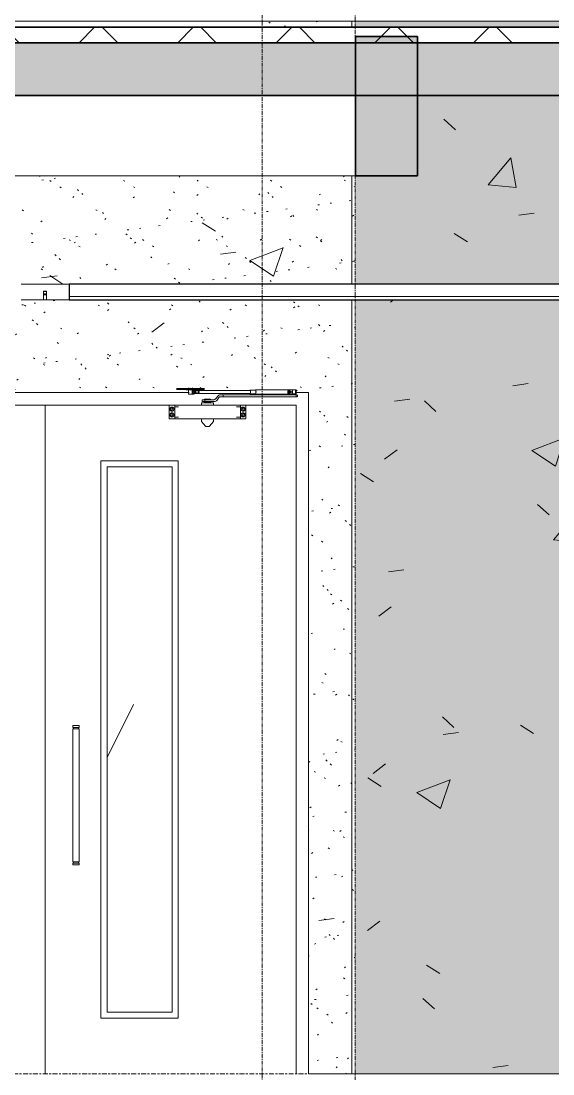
# Model space of a CAD drawing. Header units: millimetres. Extents: x 1240 to 198004, y -7796 to 35300.
# Drawn here: x 161686 to 163403, y 19200 to 22600 of the extents above; entities that cross this region are included whole.
import ezdxf

# ---------------------------------------------------------------- set-up
doc = ezdxf.new("R2010")
doc.units = ezdxf.units.MM
doc.linetypes.add('Centre', pattern=[31.75, 6.35, -4.7625, 15.875, -4.7625])
doc.linetypes.add('Grid Line', pattern=[22.225, 12.7, -3.175, 3.175, -3.175])
for name, color, linetype, lineweight in [('0-2', 50, 'Continuous', 5), ('A-CLNG', 13, 'Continuous', 9), ('A-CLNG-1', 13, 'Continuous', 25), ('A-CLNG-PATT-1', 13, 'Continuous', 9), ('A-DOOR', 31, 'Continuous', 9), ('A-DOOR-FRAM', 31, 'Continuous', 9), ('A-FLOR-1', 10, 'Continuous', 35), ('A-FLOR-3', 192, 'Continuous', 35), ('A-FLOR-LEVL-2', 51, 'Centre', 9), ('A-FLOR-PATT-1', 7, 'Continuous', 9), ('A-FLOR-PATT-3', 8, 'Continuous', 9), ('A-WALL-PATT-4', 111, 'Continuous', 9), ('E-LITE-EQPM', 33, 'Continuous', 9), ('I-WALL', 2, 'Continuous', 9), ('S-BEAM-1', 12, 'Continuous', 5), ('S-BEAM-2', 10, 'Continuous', 35), ('S-BEAM-3', 7, 'Continuous', 9), ('S-GRID-1', 1, 'Grid Line', 9)]:
    doc.layers.add(name, color=color, linetype=linetype, lineweight=lineweight)
pattern_1 = [(50, (196301.1, 0), (1093.104, -95.634), [114.3, -1257.3]), (355, (196301.1, 0), (-211.457, 1146.34), [91.44, -1005.84]), (100.451, (196392.2, -8), (881.656, 1050.7), [97.14, -1068.54]), (46.184, (196301.1, 304.8), (1626.475, -252.257), [171.45, -1885.95]), (96.636, (196436.6, 283.8), (1424.416, 1484.565), [145.71, -1602.81]), (351.184, (196301.1, 304.8), (1424.43, 1484.55), [137.16, -1508.76]), (21, (196453.5, 228.6), (909.686, -613.591), [114.3, -1257.3]), (326, (196453.5, 228.6), (370.812, 1105.13), [91.44, -1005.84]), (71.451, (196529.3, 177.5), (1280.503, 491.528), [97.14, -1068.54]), (37.5, (196301.1, 0), (18.5313, 507.3303), [50.292, -943.356, 50.292, -970.788, -1009.65]), (37.5, (196301.1, 0), (18.5313, 507.3303), [-2014.728, 50.292, -959.358]), (7.5, (196301.1, 0), (400.918, 601.0836), [50.292, -531.876, 50.292, -920.496, -384.81]), (7.5, (196301.1, 0), (400.918, 601.0836), [-1552.956, 50.292, -334.518]), (327.5, (195961.25, 0), (813.545, -34.3737), [50.292, -330.708, 50.292, -1138.428, -1577.34]), (327.5, (195961.25, 0), (813.545, -34.3737), [-1569.72, 50.292, -1527.048]), (317.5, (195808.85, 0), (888.775, 152.56), [50.292, -445.008, 50.292, -739.14, -1120.14]), (317.5, (195808.85, 0), (888.775, 152.56), [-1284.732, 50.292, -1069.848])]
pattern_2 = [(37.5, (196301.1, 0), (-4.79953, 146.8239), [5.029, -110.795, 5.029, -124.511, -123.825]), (37.5, (196301.1, 0), (-4.79953, 146.8239), [-245.364, 5.029, -118.796]), (7.5, (196301.1, 0), (134.8574, 215.0472), [5.029, -57.455, 5.029, -99.365, -40.005]), (7.5, (196301.1, 0), (134.8574, 215.0472), [-166.878, 5.029, -34.976]), (327.5, (196207.37, 0), (237.29776, 0.4316), [5.029, -33.071, 5.029, -132.131, -179.07]), (327.5, (196207.37, 0), (237.29776, 0.4316), [-175.26, 5.029, -174.041]), (317.5, (196207.37, 0), (229.0671, 66.8792), [5.029, -14.021, 5.029, -84.887, -102.87]), (317.5, (196207.37, 0), (229.0671, 66.8792), [-108.966, 5.029, -97.841])]

# ---------------------------------------------------------------- blocks, each defined once
blk = doc.blocks.new('NCV_TKTC_KET CAU_rvt-2-TKCS_MẶT ĐỨNG NỘI KHU 2')
at = {"layer": 'A-FLOR-PATT-1'}
blk.add_hatch(color=256, dxfattribs=at).paths.add_polyline_path([(-26936.9, 22360), (-26936.9, 22530), (-45737.4, 22530), (-45737.4, 22360), (-27379.4, 22360)])
at = {"layer": 'S-BEAM-1'}
blk.add_hatch(color=256, dxfattribs=at).paths.add_polyline_path([(-33535.3, 22100), (-33335.3, 22100), (-33335.3, 22550), (-33535.3, 22550), (-33535.3, 22357.6)])
at = {"layer": 'A-FLOR-1'}
for p, q in [((-26936.9, 22530), (-45737.4, 22530)), ((-45737.4, 22360), (-26936.9, 22360))]:
    blk.add_line(p, q, dxfattribs=at)
at = {"layer": 'S-BEAM-2'}
for p, q in [((-33335.3, 22550), (-33535.3, 22550)), ((-33535.3, 22550), (-33535.3, 22100)), ((-33335.3, 22100), (-33335.3, 22550)), ((-33535.3, 22100), (-33335.3, 22100))]:
    blk.add_line(p, q, dxfattribs=at)
at = {"layer": 'S-BEAM-3'}
blk.add_line((-33535.3, 22100), (-35535.3, 22100), dxfattribs=at)
blk = doc.blocks.new('FD_07 - FD_07-1700x2200-CỬA ĐI 2 CÁNH-V481-TKCS_MẶT ĐỨNG NỘI KHU 2')
at = {"layer": 'A-DOOR'}
h = blk.add_hatch(dxfattribs=at)
h.set_pattern_fill('FP_36', color=256, style=0, pattern_type=2)
h.set_pattern_definition([(63.435, (1790.26, 104.33), (-0.001, 1524.001), [532.463, -2875.304]), (63.435, (266.26, 104.33), (-0.001, 1524.001), [532.463, -2875.304]), (63.435, (2519.8, 398.8), (-0.001, 1524.001), [532.463, -2875.304]), (63.435, (995.8, 398.8), (-0.001, 1524.001), [532.463, -2875.304]), (63.435, (2409.4, 294.83), (-0.001, 1524.001), [532.463, -2875.304]), (63.435, (885.4, 294.83), (-0.001, 1524.001), [532.463, -2875.304]), (63.435, (2296.8, 890.1), (-0.001, 1524.001), [258.8, -3148.965]), (63.435, (772.8, 890.1), (-0.001, 1524.001), [258.8, -3148.965]), (63.435, (2223.2, 797.95), (-0.001, 1524.001), [532.463, -2875.304]), (63.435, (699.2, 797.95), (-0.001, 1524.001), [532.463, -2875.304]), (63.435, (2236.2, 864.1), (-0.001, 1524.001), [532.463, -2875.304]), (63.435, (712.2, 864.1), (-0.001, 1524.001), [532.463, -2875.304]), (63.435, (1621.35, 573.94), (-0.001, 1524.001), [532.463, -2875.304]), (63.435, (97.35, 573.94), (-0.001, 1524.001), [532.463, -2875.304]), (63.435, (1634.34, 651.9), (-0.001, 1524.001), [532.463, -2875.304]), (63.435, (110.34, 651.9), (-0.001, 1524.001), [532.463, -2875.304]), (63.435, (1637.84, 708.1), (-0.001, 1524.001), [532.463, -2875.304]), (63.435, (113.84, 708.1), (-0.001, 1524.001), [532.463, -2875.304])])
h.paths.add_polyline_path([(-34337.4, 19400), (-34127.4, 19400), (-34127.4, 21160), (-34337.4, 21160), (-34337.4, 19610)])
for p, q in [((-34112.8, 21413.5), (-34112.4, 21413.5)), ((-34112.8, 21410.5), (-34112.4, 21410.5)), ((-34112.4, 21413.5), (-34093.1, 21413.5)), ((-34112.4, 21410.5), (-34093.1, 21410.5)), ((-34093.1, 21413.5), (-34092.8, 21413.5)), ((-34093.1, 21410.5), (-34092.8, 21410.5)), ((-34092.7, 21413.5), (-34087.5, 21413.5)), ((-34092.7, 21410.5), (-34087.5, 21410.5)), ((-34087.5, 21413.5), (-34086.4, 21413.5)), ((-34087.5, 21410.5), (-34086.4, 21410.5)), ((-34086.4, 21413.5), (-34069.9, 21413.5)), ((-34086.4, 21410.5), (-34069.9, 21410.5)), ((-34080.8, 21409.5), (-34082.8, 21409.5)), ((-34082.8, 21409.5), (-34080.8, 21409.5)), ((-34073.4, 21409.5), (-34080.8, 21409.5)), ((-34074.3, 21409.5), (-34074.3, 21395.5)), ((-34074, 21395.5), (-34074.3, 21395.5)), ((-34074.3, 21395.5), (-34072.6, 21395.5)), ((-34073.7, 21409.5), (-34074, 21409.5)), ((-34074, 21409.5), (-34062.5, 21409.5)), ((-34062.5, 21395.5), (-34074, 21395.5)), ((-34073.8, 21415.3), (-34073.8, 21413.5)), ((-34072.8, 21410.5), (-34072.8, 21409.5)), ((-34067.8, 21413.5), (-34070.3, 21413.5)), ((-34070.3, 21413.5), (-34067.8, 21413.5)), ((-34067.8, 21410.5), (-34070.3, 21410.5)), ((-34070.3, 21410.5), (-34067.8, 21410.5)), ((-34067.8, 21410.5), (-34070.3, 21410.5)), ((-34070.3, 21410.5), (-34067.8, 21410.5)), ((-34069.9, 21413.5), (-34065.7, 21413.5)), ((-34069.9, 21413.5), (-34065.7, 21413.5)), ((-34065.7, 21412.5), (-34069.9, 21412.5)), ((-34069.9, 21410.5), (-34065.7, 21410.5)), ((-34069.9, 21410.5), (-34065.7, 21410.5)), ((-34067.8, 21413.5), (-34069.3, 21413.5)), ((-34069.3, 21413.5), (-34067.8, 21413.5)), ((-34067.8, 21415.3), (-34067.8, 21415.3)), ((-34067.8, 21415.3), (-34067.8, 21415.3)), ((-34067.8, 21413.5), (-34065.3, 21413.5)), ((-34065.3, 21413.5), (-34067.8, 21413.5)), ((-34067.8, 21413.5), (-34066.2, 21413.5)), ((-34066.2, 21413.5), (-34067.8, 21413.5)), ((-34067.8, 21410.5), (-34065.3, 21410.5)), ((-34065.3, 21410.5), (-34067.8, 21410.5)), ((-34067.8, 21410.5), (-34065.3, 21410.5)), ((-34065.3, 21410.5), (-34067.8, 21410.5)), ((-34065.7, 21413.5), (-34049.2, 21413.5)), ((-34065.7, 21410.5), (-34049.2, 21410.5)), ((-34062.8, 21409.5), (-34062.8, 21410.5)), ((-34062.5, 21409.5), (-34056.9, 21409.5)), ((-34062.5, 21409.5), (-34062.5, 21395.5)), ((-34056.9, 21395.5), (-34062.5, 21395.5)), ((-33875.8, 21407.5), (-34062.2, 21407.5)), ((-34062.2, 21397.5), (-33875.8, 21397.5)), ((-34061.8, 21413.5), (-34061.8, 21415.3)), ((-34061.3, 21395.5), (-34061.3, 21409.5)), ((-34058.2, 21405.8), (-34058.2, 21403.9)), ((-34058.2, 21401), (-34058.2, 21399.2)), ((-34054.8, 21409.5), (-34056.9, 21409.5)), ((-34056.6, 21406.5), (-34051.8, 21406.5)), ((-34053.4, 21406.5), (-34056.6, 21406.5)), ((-34056.6, 21398.5), (-34053.4, 21398.5)), ((-34051.8, 21398.5), (-34056.6, 21398.5)), ((-34052.8, 21409.5), (-34054.8, 21409.5)), ((-34054.8, 21409.5), (-34052.8, 21409.5)), ((-34052.2, 21406.5), (-34053.4, 21406.5)), ((-34053.4, 21398.5), (-34052.2, 21398.5)), ((-34051.8, 21406.5), (-34050.6, 21406.5)), ((-34050.6, 21398.5), (-34051.8, 21398.5)), ((-34050.6, 21406.5), (-34043.7, 21406.5)), ((-34043.7, 21398.5), (-34050.6, 21398.5)), ((-34049.2, 21413.5), (-34048, 21413.5)), ((-34049.2, 21410.5), (-34048, 21410.5)), ((-34048, 21413.5), (-34042.8, 21413.5)), ((-34048, 21410.5), (-34042.8, 21410.5)), ((-34043.7, 21398.5), (-34043.7, 21406.5)), ((-34042.8, 21413.5), (-34042.4, 21413.5)), ((-34042.8, 21410.5), (-34042.4, 21410.5)), ((-34042.4, 21413.5), (-34023.2, 21413.5)), ((-34042.4, 21410.5), (-34023.2, 21410.5)), ((-34023.2, 21413.5), (-34022.8, 21413.5)), ((-34023.2, 21410.5), (-34022.8, 21410.5)), ((-33981, 21387.9), (-33986.8, 21379.6)), ((-33971.2, 21393), (-33971.2, 21393)), ((-33962.8, 21393), (-33971.2, 21393)), ((-33971.2, 21387), (-33962.8, 21387)), ((-33962.8, 21387), (-33962.8, 21393)), ((-33962.8, 21393), (-33727.4, 21393)), ((-33727.4, 21387), (-33962.8, 21387)), ((-33858.4, 21408.5), (-33875.8, 21408.5)), ((-33875.8, 21396.5), (-33858.4, 21396.5)), ((-33753.8, 21409.5), (-33858.4, 21409.5)), ((-33858.4, 21395.5), (-33753.8, 21395.5)), ((-33754.6, 21409), (-33752.9, 21409)), ((-33752.9, 21396), (-33754.6, 21396)), ((-33752.9, 21409), (-33746.1, 21409)), ((-33752.9, 21409), (-33752.9, 21396)), ((-33752.9, 21396.4), (-33752.9, 21408.6)), ((-33752.9, 21408.6), (-33752.9, 21396.4)), ((-33746.1, 21396), (-33752.9, 21396)), ((-33746.6, 21409), (-33746.1, 21409)), ((-33746.1, 21396), (-33746.6, 21396)), ((-33746.1, 21409), (-33739, 21409)), ((-33739, 21396), (-33746.1, 21396)), ((-33740.3, 21396), (-33740.3, 21393)), ((-33739.1, 21396.2), (-33739.1, 21393)), ((-33739, 21409), (-33727.4, 21409)), ((-33739, 21409), (-33739, 21396)), ((-33727.4, 21396), (-33739, 21396)), ((-33730.5, 21393), (-33730.5, 21396)), ((-33729.3, 21393), (-33729.3, 21409)), ((-33727.4, 21393), (-33725.2, 21393)), ((-33727.4, 21393), (-33727.4, 21387)), ((-33725.2, 21387), (-33727.4, 21387)), ((-33726.8, 21396), (-33726.8, 21409)), ((-33722.8, 21387), (-33722.8, 21393)), ((-34537.4, 21360), (-34940.6, 21360)), ((-34134.1, 21360), (-34537.4, 21360)), ((-34537.4, 21360), (-34537.4, 19200)), ((-34537.4, 19200), (-34537.4, 21360)), ((-34137.1, 21318), (-34137.1, 21357)), ((-34134.1, 21360), (-34121.9, 21360)), ((-34119.1, 21360), (-34121.9, 21360)), ((-34121.9, 21360), (-34119.9, 21360)), ((-34119.5, 21360), (-34119.2, 21360)), ((-33907.1, 21360), (-34119.1, 21360)), ((-34119.1, 21360), (-34119.1, 21359.7)), ((-34119.1, 21359.7), (-34119.1, 21351.1)), ((-34107.1, 21354), (-34119.1, 21354)), ((-34032.7, 21367), (-34032.7, 21360)), ((-34032, 21367), (-34032.7, 21367)), ((-34032.7, 21367), (-34032, 21367)), ((-34032, 21367), (-33993.6, 21367)), ((-34030.6, 21377), (-34030.6, 21371)), ((-34028.4, 21377), (-34030.6, 21377)), ((-34030.6, 21377), (-34022.1, 21377)), ((-34022.1, 21371), (-34030.6, 21371)), ((-34030.6, 21371), (-34028.4, 21371)), ((-34023.2, 21379), (-34015.8, 21379)), ((-34023.2, 21379), (-34023.2, 21377)), ((-34023.2, 21371), (-34023.2, 21369)), ((-34019.5, 21369), (-34023.2, 21369)), ((-33991.8, 21377), (-34022.1, 21377)), ((-34022.1, 21377), (-34022.1, 21371)), ((-34022.1, 21371), (-33991.8, 21371)), ((-34022.1, 21369), (-34022.1, 21367)), ((-34021.8, 21369), (-34022.1, 21369)), ((-34022.1, 21369), (-34021.8, 21369)), ((-34020.9, 21369), (-34021.8, 21369)), ((-34021.8, 21369), (-34020.9, 21369)), ((-34010.8, 21369), (-34019.5, 21369)), ((-34019.5, 21369), (-34015.5, 21369)), ((-34015.8, 21369), (-34019.5, 21369)), ((-34015.8, 21379), (-34005.8, 21379)), ((-34015.8, 21379), (-34015.8, 21377)), ((-34015.8, 21371), (-34015.8, 21369)), ((-34010.8, 21369), (-34015.8, 21369)), ((-34015.5, 21369), (-34006.8, 21369)), ((-34004.4, 21369), (-34010.8, 21369)), ((-34005.8, 21369), (-34010.8, 21369)), ((-34006.8, 21369), (-34004.5, 21369)), ((-34005.8, 21379), (-34003.1, 21379)), ((-34005.8, 21379), (-34005.8, 21377)), ((-34005.8, 21371), (-34005.8, 21369)), ((-34004.4, 21369), (-34005.8, 21369)), ((-34004.5, 21369), (-34004.1, 21369)), ((-34004.1, 21369), (-34004.4, 21369)), ((-34003.1, 21369), (-34004.4, 21369)), ((-34004.1, 21367), (-34004.1, 21369)), ((-34003.1, 21377), (-34003.1, 21379)), ((-34003.1, 21369), (-34003.1, 21371)), ((-33993.6, 21367), (-33994.3, 21367)), ((-33993.6, 21360), (-33993.6, 21367)), ((-33981.9, 21376.1), (-33976.1, 21384.4)), ((-33907.1, 21354), (-33919.1, 21354)), ((-33904.4, 21360), (-33907.1, 21360)), ((-33907.1, 21360), (-33906.8, 21360)), ((-33907.1, 21359.7), (-33907.1, 21360)), ((-33907.1, 21351.1), (-33907.1, 21359.7)), ((-33906.4, 21360), (-33904.4, 21360)), ((-33904.4, 21360), (-33892.1, 21360)), ((-33727.4, 21360), (-33892.1, 21360)), ((-33889.1, 21357), (-33889.1, 21318)), ((-33727.4, 19200), (-33727.4, 21360)), ((-34119.1, 21351.1), (-34119.1, 21349.3)), ((-34119.1, 21349.3), (-34119.1, 21325.7)), ((-34119.1, 21325.7), (-34119.1, 21323.9)), ((-34119.1, 21323.9), (-34119.1, 21315.3)), ((-34119.1, 21321), (-34107.1, 21321)), ((-33919.1, 21321), (-33907.1, 21321)), ((-33907.1, 21349.3), (-33907.1, 21351.1)), ((-33907.1, 21325.7), (-33907.1, 21349.3)), ((-33907.1, 21323.9), (-33907.1, 21325.7)), ((-33907.1, 21315.3), (-33907.1, 21323.9)), ((-34121.9, 21315), (-34134.1, 21315)), ((-34119.9, 21315), (-34121.9, 21315)), ((-34119.2, 21315), (-34119.5, 21315)), ((-34119.1, 21315.3), (-34119.1, 21315)), ((-34119.1, 21315), (-33907.1, 21315)), ((-34032.6, 21315), (-34032.6, 21307.4)), ((-34032.4, 21306.7), (-34019.4, 21291.3)), ((-34013.1, 21291), (-34013.1, 21291)), ((-34013.1, 21291), (-34013.1, 21291)), ((-34006.9, 21291.3), (-33993.9, 21306.7)), ((-33993.6, 21307.4), (-33993.6, 21315)), ((-33907.1, 21315), (-33907.1, 21315.3)), ((-33906.8, 21315), (-33907.1, 21315)), ((-33904.4, 21315), (-33906.4, 21315)), ((-33892.1, 21315), (-33904.4, 21315)), ((-34357.4, 21180), (-34107.4, 21180)), ((-34357.4, 21180), (-34357.4, 19380)), ((-34337.4, 21160), (-34337.4, 19400)), ((-34127.4, 21160), (-34337.4, 21160)), ((-34127.4, 19400), (-34127.4, 21160)), ((-34107.4, 21180), (-34107.4, 19380)), ((-34447.4, 20325), (-34447.4, 20319)), ((-34427.4, 20325), (-34447.4, 20325)), ((-34447.4, 20319), (-34427.4, 20319)), ((-34447.4, 20314.8), (-34447.4, 19885.2)), ((-34447.4, 20314.8), (-34427.4, 20314.8)), ((-34445.4, 20319), (-34445.4, 20314.8)), ((-34429.3, 20314.8), (-34429.3, 20319)), ((-34427.4, 20319), (-34427.4, 20325)), ((-34427.4, 19885.2), (-34427.4, 20314.8)), ((-34447.4, 19885.2), (-34427.4, 19885.2)), ((-34447.4, 19881), (-34447.4, 19875)), ((-34447.4, 19881), (-34427.4, 19881)), ((-34447.4, 19875), (-34427.4, 19875)), ((-34445.4, 19885.2), (-34445.4, 19881)), ((-34429.3, 19881), (-34429.3, 19885.2)), ((-34427.4, 19875), (-34427.4, 19881)), ((-34337.4, 19400), (-34127.4, 19400)), ((-34107.4, 19380), (-34357.4, 19380))]:
    blk.add_line(p, q, dxfattribs=at)
at = {"layer": 'A-DOOR', "flags": 128}
for points in [[(-34043.7, 21406.5), (-34042.8, 21406), (-34042, 21405.4), (-34041.3, 21404.7), (-34040.8, 21404), (-34040.6, 21403.3), (-34040.5, 21402.5)], [(-34040.5, 21402.5), (-34040.6, 21401.7), (-34040.8, 21401), (-34041.3, 21400.3), (-34042, 21399.6), (-34042.8, 21399), (-34043.7, 21398.5)], [(-34043.1, 21402.5), (-34043.1, 21403.3), (-34043.3, 21404), (-34043.6, 21404.7)], [(-34043.6, 21400.3), (-34043.3, 21401), (-34043.1, 21401.7), (-34043.1, 21402.5)], [(-34134.1, 21360), (-34134.8, 21359.9), (-34135.4, 21359.7), (-34136, 21359.3), (-34136.5, 21358.9), (-34136.8, 21358.3), (-34137.1, 21357.7), (-34137.1, 21357)], [(-33889.1, 21357), (-33889.2, 21357.7), (-33889.4, 21358.3), (-33889.8, 21358.9), (-33890.3, 21359.3), (-33890.8, 21359.7), (-33891.5, 21359.9), (-33892.1, 21360)], [(-34137.1, 21318), (-34137.1, 21317.3), (-34136.8, 21316.7), (-34136.5, 21316.1), (-34136, 21315.7), (-34135.4, 21315.3), (-34134.8, 21315.1), (-34134.1, 21315)], [(-34032.4, 21306.7), (-34032.4, 21306.7), (-34032.4, 21306.8), (-34032.5, 21306.8), (-34032.5, 21306.8), (-34032.5, 21306.9), (-34032.5, 21306.9), (-34032.5, 21307), (-34032.6, 21307), (-34032.6, 21307), (-34032.6, 21307.1), (-34032.6, 21307.1), (-34032.6, 21307.2), (-34032.6, 21307.2), (-34032.6, 21307.3), (-34032.6, 21307.3), (-34032.6, 21307.3), (-34032.6, 21307.4), (-34032.6, 21307.4)], [(-34018.7, 21291), (-34018.8, 21291), (-34018.8, 21291), (-34018.8, 21291), (-34018.9, 21291), (-34018.9, 21291), (-34018.9, 21291), (-34019, 21291), (-34019, 21291), (-34019, 21291.1), (-34019.1, 21291.1), (-34019.1, 21291.1), (-34019.1, 21291.1), (-34019.2, 21291.1), (-34019.2, 21291.1), (-34019.2, 21291.2), (-34019.3, 21291.2), (-34019.3, 21291.2), (-34019.3, 21291.2), (-34019.3, 21291.3), (-34019.4, 21291.3), (-34019.4, 21291.3), (-34019.4, 21291.3)], [(-34013.1, 21291), (-34013.4, 21291), (-34013.6, 21291), (-34013.8, 21291), (-34014, 21291), (-34014.3, 21291), (-34014.5, 21291), (-34014.7, 21291), (-34014.9, 21291), (-34015.1, 21291), (-34015.3, 21291), (-34015.5, 21291), (-34015.7, 21291), (-34015.9, 21291), (-34016.1, 21291), (-34016.3, 21291), (-34016.5, 21291), (-34016.6, 21291), (-34016.8, 21291), (-34017, 21291), (-34017.1, 21291), (-34017.3, 21291), (-34017.4, 21291), (-34017.6, 21291), (-34017.7, 21291), (-34017.8, 21291), (-34018, 21291), (-34018.1, 21291), (-34018.2, 21291), (-34018.3, 21291), (-34018.3, 21291), (-34018.4, 21291), (-34018.5, 21291), (-34018.5, 21291), (-34018.6, 21291), (-34018.6, 21291), (-34018.7, 21291), (-34018.7, 21291), (-34018.7, 21291), (-34018.7, 21291)], [(-34018.7, 21291), (-34018.7, 21291), (-34018.7, 21291), (-34018.7, 21291), (-34018.6, 21291), (-34018.6, 21291), (-34018.6, 21291), (-34018.5, 21291), (-34018.4, 21291), (-34018.4, 21291), (-34018.3, 21291), (-34018.2, 21291), (-34018.1, 21291), (-34018, 21291), (-34017.9, 21291), (-34017.7, 21291), (-34017.6, 21291), (-34017.5, 21291), (-34017.3, 21291), (-34017.2, 21291), (-34017, 21291), (-34016.9, 21291), (-34016.7, 21291), (-34016.5, 21291), (-34016.3, 21291), (-34016.2, 21291), (-34016, 21291), (-34015.8, 21291), (-34015.6, 21291), (-34015.4, 21291), (-34015.2, 21291), (-34015, 21291), (-34014.7, 21291), (-34014.5, 21291), (-34014.3, 21291), (-34014.1, 21291), (-34013.9, 21291), (-34013.6, 21291), (-34013.4, 21291), (-34013.2, 21291), (-34013.1, 21291)], [(-34013.1, 21291), (-34012.9, 21291), (-34012.7, 21291), (-34012.5, 21291), (-34012.3, 21291), (-34012, 21291), (-34011.8, 21291), (-34011.6, 21291), (-34011.4, 21291), (-34011.2, 21291), (-34011, 21291), (-34010.8, 21291), (-34010.6, 21291), (-34010.4, 21291), (-34010.2, 21291), (-34010, 21291), (-34009.8, 21291), (-34009.6, 21291), (-34009.5, 21291), (-34009.3, 21291), (-34009.1, 21291), (-34009, 21291), (-34008.8, 21291), (-34008.7, 21291), (-34008.6, 21291), (-34008.5, 21291), (-34008.3, 21291), (-34008.2, 21291), (-34008.1, 21291), (-34008, 21291), (-34007.9, 21291), (-34007.9, 21291), (-34007.8, 21291), (-34007.7, 21291), (-34007.7, 21291), (-34007.7, 21291), (-34007.6, 21291), (-34007.6, 21291), (-34007.6, 21291), (-34007.6, 21291)], [(-34007.6, 21291), (-34007.6, 21291), (-34007.6, 21291), (-34007.6, 21291), (-34007.6, 21291), (-34007.7, 21291), (-34007.7, 21291), (-34007.8, 21291), (-34007.9, 21291), (-34007.9, 21291), (-34008, 21291), (-34008.1, 21291), (-34008.2, 21291), (-34008.3, 21291), (-34008.4, 21291), (-34008.5, 21291), (-34008.7, 21291), (-34008.8, 21291), (-34009, 21291), (-34009.1, 21291), (-34009.3, 21291), (-34009.4, 21291), (-34009.6, 21291), (-34009.8, 21291), (-34009.9, 21291), (-34010.1, 21291), (-34010.3, 21291), (-34010.5, 21291), (-34010.7, 21291), (-34010.9, 21291), (-34011.1, 21291), (-34011.3, 21291), (-34011.5, 21291), (-34011.8, 21291), (-34012, 21291), (-34012.2, 21291), (-34012.4, 21291), (-34012.6, 21291), (-34012.9, 21291), (-34013.1, 21291), (-34013.1, 21291)], [(-34006.9, 21291.3), (-34006.9, 21291.3), (-34006.9, 21291.3), (-34006.9, 21291.2), (-34007, 21291.2), (-34007, 21291.2), (-34007, 21291.2), (-34007.1, 21291.2), (-34007.1, 21291.1), (-34007.1, 21291.1), (-34007.2, 21291.1), (-34007.2, 21291.1), (-34007.2, 21291.1), (-34007.3, 21291.1), (-34007.3, 21291), (-34007.3, 21291), (-34007.4, 21291), (-34007.4, 21291), (-34007.4, 21291), (-34007.5, 21291), (-34007.5, 21291), (-34007.5, 21291), (-34007.6, 21291)], [(-33993.6, 21307.4), (-33993.6, 21307.4), (-33993.6, 21307.3), (-33993.7, 21307.3), (-33993.7, 21307.2), (-33993.7, 21307.2), (-33993.7, 21307.1), (-33993.7, 21307.1), (-33993.7, 21307.1), (-33993.7, 21307), (-33993.7, 21307), (-33993.8, 21306.9), (-33993.8, 21306.9), (-33993.8, 21306.9), (-33993.8, 21306.8), (-33993.8, 21306.8), (-33993.9, 21306.7), (-33993.9, 21306.7), (-33993.9, 21306.7)], [(-33892.1, 21315), (-33891.5, 21315.1), (-33890.8, 21315.3), (-33890.3, 21315.7), (-33889.8, 21316.1), (-33889.4, 21316.7), (-33889.2, 21317.3), (-33889.1, 21318)]]:
    blk.add_lwpolyline(points, dxfattribs=at)
at = {"layer": 'A-DOOR'}
for centre, start, end in [((-34128.1, 21347), 0, 180), ((-34128.1, 21347), 180, 0), ((-34128.1, 21328), 0, 180), ((-34128.1, 21328), 180, 0), ((-33898.1, 21347), 0, 180), ((-33898.1, 21347), 180, 0), ((-33898.1, 21328), 0, 180), ((-33898.1, 21328), 180, 0)]:
    blk.add_arc(centre, 3.5, start, end, dxfattribs=at)
for centre, major_axis, ratio, start_param, end_param in [((-34057.3, 21402.5), (0, 2.5), 0.965835, 0.261799, 0.523599), ((-34057.3, 21402.5), (0, 2.5), 0.965835, 2.617994, 2.879793), ((-34056.7, 21402.5), (0, 2.5), 0.965835, 0.261799, 0.523599), ((-34056.7, 21402.5), (0, 2.5), 0.965835, 0.261799, 0.523599), ((-34056.7, 21402.5), (0, 2.5), 0.965835, 2.617994, 2.879793), ((-34056.7, 21402.5), (0, 2.5), 0.965835, 2.617994, 2.879793), ((-34059, 21402.5), (0, 5), 0.259156, 4.942493, 5.172597), ((-34059, 21402.5), (0, 5), 0.259156, 4.252181, 4.482285), ((-34055.2, 21402.5), (0, 2.5), 0.965835, 0.785398, 1.047198), ((-34055.2, 21402.5), (0, 2.5), 0.965835, 0.785398, 1.047198), ((-34055.2, 21402.5), (0, 2.5), 0.965835, 2.094395, 2.356194), ((-34055.2, 21402.5), (0, 2.5), 0.965835, 2.094395, 2.356194), ((-34054.6, 21402.5), (0, 2.5), 0.965835, 4.712389, 7.853982), ((-34054.6, 21402.5), (0, 2.5), 0.965835, 1.570796, 4.712389), ((-34056.9, 21402.5), (0, 7), 0.965835, 4.712389, 6.283185), ((-34056.9, 21402.5), (0, 7), 0.965835, 3.141593, 4.712389), ((-34055.2, 21402.5), (0, 2.5), 0.965835, 4.712389, 6.806784), ((-34055.2, 21402.5), (0, 2.5), 0.965835, 4.712389, 6.806784), ((-34055.2, 21402.5), (0, 2.5), 0.965835, 2.617994, 4.712389), ((-34055.2, 21402.5), (0, 2.5), 0.965835, 2.617994, 4.712389), ((-34059.5, 21402.5), (0, 7), 0.965835, 4.712389, 5.759587), ((-34056.7, 21402.5), (0, 2.5), 0.965835, 4.712389, 6.021386), ((-34056.7, 21402.5), (0, 2.5), 0.965835, 4.712389, 6.021386), ((-34057.3, 21402.5), (0, 2.5), 0.965835, 4.712389, 5.759587), ((-34056.7, 21402.5), (0, 2.5), 0.965835, 3.403392, 4.712389), ((-34059.5, 21402.5), (0, 7), 0.965835, 3.665191, 4.712389), ((-34057.3, 21402.5), (0, 2.5), 0.965835, 3.665191, 4.712389), ((-34056.7, 21402.5), (0, 2.5), 0.965835, 3.403392, 4.712389), ((-34057.4, 21402.5), (0, 7), 0.965835, 4.712389, 6.021386), ((-34058.9, 21402.5), (0, 7), 0.965835, 4.974188, 5.759587), ((-34057.4, 21402.5), (0, 7), 0.965835, 3.403392, 4.712389), ((-34058.9, 21402.5), (0, 7), 0.965835, 3.665191, 4.45059), ((-33971.2, 21381), (0, 12), 1, 0, 0.959931), ((-33971.2, 21381), (0, 6), 1, 0, 0.959931), ((-33875.8, 21402.5), (0, 6), 0.259156, 4.712389, 6.806784), ((-33875.8, 21402.5), (0, 6), 0.259156, 2.617994, 4.712389), ((-33875.8, 21402.5), (0, 5), 0.259156, 4.712389, 6.283185), ((-33875.8, 21402.5), (0, 5), 0.259156, 3.141593, 4.712389), ((-33858.4, 21402.5), (0, 7), 0.259156, 4.712389, 7.068583), ((-33858.4, 21402.5), (0, 7), 0.259156, 2.356194, 4.712389), ((-33858.4, 21402.5), (0, 6), 0.259156, 4.712389, 6.806784), ((-33858.4, 21402.5), (0, 6), 0.259156, 2.617994, 4.712389), ((-33753.8, 21402.5), (0, 7), 0.259156, 5.776005, 6.283185), ((-33753.8, 21402.5), (0, 7), 0.259156, 3.141593, 3.648773), ((-33744.7, 21402.5), (0, 6.79), 0.965835, 0.291061, 1.570796), ((-33744.7, 21402.5), (0, 6.79), 0.965835, 1.570796, 2.850532), ((-33744.2, 21402.5), (0, 6.79), 0.965835, 0.291061, 1.570796), ((-33744.2, 21402.5), (0, 6.79), 0.965835, 1.570796, 2.850532), ((-33747.2, 21402.5), (0, 2.5), 0.965835, 4.712389, 7.068583), ((-33747.1, 21402.5), (0, 2.5), 0.965835, 4.712389, 7.068583), ((-33747.7, 21402.5), (0, 2.5), 0.965835, 4.712389, 6.806784), ((-33747.2, 21402.5), (0, 2.5), 0.965835, 2.356194, 4.712389), ((-33747.7, 21402.5), (0, 2.5), 0.965835, 2.617994, 4.712389), ((-33747.1, 21402.5), (0, 2.5), 0.965835, 2.356194, 4.712389), ((-33745.4, 21402.5), (0, 2.5), 0.965835, 4.712389, 7.853982), ((-33745.4, 21402.5), (0, 2.5), 0.965835, 4.712389, 7.853982), ((-33745.4, 21402.5), (0, 2.5), 0.965835, 1.570796, 4.712389), ((-33745.4, 21402.5), (0, 2.5), 0.965835, 1.570796, 4.712389), ((-33744.8, 21402.5), (0, 2.5), 0.965835, 4.712389, 7.853982), ((-33744.8, 21402.5), (0, 2.5), 0.965835, 1.570796, 4.712389), ((-33991.8, 21383), (0, 6), 1, 3.141593, 4.101524), ((-33991.8, 21383), (0, 12), 1, 3.141593, 4.101524)]:
    blk.add_ellipse(centre, major_axis=major_axis, ratio=ratio, start_param=start_param, end_param=end_param, dxfattribs=at)
for points, knots in [([(-33754, 21402.5), (-33754, 21402.8), (-33754, 21403.2), (-33753.9, 21403.7), (-33753.9, 21404), (-33753.8, 21404.4), (-33753.7, 21404.8), (-33753.7, 21405), (-33753.6, 21405.3), (-33753.6, 21405.4), (-33753.5, 21405.6), (-33753.5, 21405.8), (-33753.4, 21406.1), (-33753.3, 21406.3), (-33753.3, 21406.5), (-33753.2, 21406.7), (-33753.2, 21406.8), (-33753.2, 21407), (-33753.1, 21407.3), (-33753, 21407.5), (-33753, 21407.8), (-33752.9, 21408.2), (-33752.9, 21408.5), (-33752.9, 21408.6)], [0, 0, 0, 0, 0.1, 0.15, 0.2, 0.25, 0.3, 0.35, 0.375, 0.4, 0.425, 0.45, 0.5, 0.55, 0.575, 0.6, 0.625, 0.65, 0.7, 0.75, 0.8, 0.9, 1, 1, 1, 1]), ([(-33752.9, 21396.4), (-33752.9, 21396.5), (-33752.9, 21396.8), (-33753, 21397.2), (-33753, 21397.5), (-33753.1, 21397.7), (-33753.2, 21398), (-33753.2, 21398.2), (-33753.2, 21398.3), (-33753.3, 21398.5), (-33753.3, 21398.7), (-33753.4, 21398.9), (-33753.5, 21399.2), (-33753.5, 21399.4), (-33753.6, 21399.6), (-33753.6, 21399.7), (-33753.7, 21400), (-33753.7, 21400.2), (-33753.8, 21400.6), (-33753.9, 21401), (-33753.9, 21401.3), (-33754, 21401.8), (-33754, 21402.2), (-33754, 21402.5)], [0, 0, 0, 0, 0.1, 0.2, 0.25, 0.3, 0.35, 0.375, 0.4, 0.425, 0.45, 0.5, 0.55, 0.575, 0.6, 0.625, 0.65, 0.7, 0.75, 0.8, 0.85, 0.9, 1, 1, 1, 1]), ([(-34134.5, 21347), (-34134.5, 21348.2), (-34134, 21350), (-34132.5, 21351.9), (-34131, 21352.9), (-34129.4, 21353.5), (-34127.6, 21353.7), (-34125.8, 21353.4), (-34124.2, 21352.6), (-34122.8, 21351.4), (-34122.2, 21350.4), (-34121.9, 21349.9)], [0, 0, 0, 0, 0.2, 0.3, 0.4, 0.5, 0.6, 0.7, 0.8, 0.9, 1, 1, 1, 1]), ([(-33904.4, 21349.9), (-33903.9, 21351), (-33902.7, 21352.3), (-33900.5, 21353.4), (-33898.7, 21353.7), (-33896.9, 21353.5), (-33895.2, 21352.9), (-33893.8, 21351.9), (-33892.7, 21350.5), (-33891.9, 21348.8), (-33891.8, 21347.6), (-33891.8, 21347)], [0, 0, 0, 0, 0.2, 0.3, 0.4, 0.5, 0.6, 0.7, 0.8, 0.9, 1, 1, 1, 1]), ([(-34121.9, 21344.1), (-34122.4, 21343), (-34123.6, 21341.7), (-34125.8, 21340.6), (-34127.6, 21340.3), (-34129.4, 21340.5), (-34131, 21341.1), (-34132.5, 21342.1), (-34133.6, 21343.5), (-34134.4, 21345.2), (-34134.5, 21346.4), (-34134.5, 21347)], [0, 0, 0, 0, 0.2, 0.3, 0.4, 0.5, 0.6, 0.7, 0.8, 0.9, 1, 1, 1, 1]), ([(-34134.5, 21328), (-34134.5, 21329.2), (-34134, 21331), (-34132.5, 21332.9), (-34131, 21333.9), (-34129.4, 21334.5), (-34127.6, 21334.7), (-34125.8, 21334.4), (-34124.2, 21333.6), (-34122.8, 21332.4), (-34122.2, 21331.4), (-34121.9, 21330.9)], [0, 0, 0, 0, 0.2, 0.3, 0.4, 0.5, 0.6, 0.7, 0.8, 0.9, 1, 1, 1, 1]), ([(-34121.9, 21325.1), (-34122.4, 21324), (-34123.6, 21322.7), (-34125.8, 21321.6), (-34127.6, 21321.3), (-34129.4, 21321.5), (-34131, 21322.1), (-34132.5, 21323.1), (-34133.6, 21324.5), (-34134.4, 21326.2), (-34134.5, 21327.4), (-34134.5, 21328)], [0, 0, 0, 0, 0.2, 0.3, 0.4, 0.5, 0.6, 0.7, 0.8, 0.9, 1, 1, 1, 1]), ([(-33891.8, 21347), (-33891.8, 21345.8), (-33892.3, 21344), (-33893.8, 21342.1), (-33895.2, 21341.1), (-33896.9, 21340.5), (-33898.7, 21340.3), (-33900.5, 21340.6), (-33902.1, 21341.4), (-33903.5, 21342.6), (-33904.1, 21343.6), (-33904.4, 21344.1)], [0, 0, 0, 0, 0.2, 0.3, 0.4, 0.5, 0.6, 0.7, 0.8, 0.9, 1, 1, 1, 1]), ([(-33904.4, 21330.9), (-33903.9, 21332), (-33902.7, 21333.3), (-33900.5, 21334.4), (-33898.7, 21334.7), (-33896.9, 21334.5), (-33895.2, 21333.9), (-33893.8, 21332.9), (-33892.7, 21331.5), (-33891.9, 21329.8), (-33891.8, 21328.6), (-33891.8, 21328)], [0, 0, 0, 0, 0.2, 0.3, 0.4, 0.5, 0.6, 0.7, 0.8, 0.9, 1, 1, 1, 1]), ([(-33891.8, 21328), (-33891.8, 21326.8), (-33892.3, 21325), (-33893.8, 21323.1), (-33895.2, 21322.1), (-33896.9, 21321.5), (-33898.7, 21321.3), (-33900.5, 21321.6), (-33902.1, 21322.4), (-33903.5, 21323.6), (-33904.1, 21324.6), (-33904.4, 21325.1)], [0, 0, 0, 0, 0.2, 0.3, 0.4, 0.5, 0.6, 0.7, 0.8, 0.9, 1, 1, 1, 1])]:
    blk.add_open_spline(points, degree=3, knots=knots, dxfattribs=at)
for points in [[(-34121.9, 21349.9), (-34121.7, 21349.4), (-34121.3, 21348.5), (-34121.2, 21347.5), (-34121.2, 21347)], [(-34121.2, 21347), (-34121.2, 21346.5), (-34121.3, 21345.5), (-34121.7, 21344.6), (-34121.9, 21344.1)], [(-34121.9, 21330.9), (-34121.7, 21330.4), (-34121.3, 21329.5), (-34121.2, 21328.5), (-34121.2, 21328)], [(-34121.2, 21328), (-34121.2, 21327.5), (-34121.3, 21326.5), (-34121.7, 21325.6), (-34121.9, 21325.1)], [(-33905.1, 21347), (-33905.1, 21347.5), (-33905, 21348.5), (-33904.6, 21349.4), (-33904.4, 21349.9)], [(-33904.4, 21344.1), (-33904.6, 21344.6), (-33905, 21345.5), (-33905.1, 21346.5), (-33905.1, 21347)], [(-33905.1, 21328), (-33905.1, 21328.5), (-33905, 21329.5), (-33904.6, 21330.4), (-33904.4, 21330.9)], [(-33904.4, 21325.1), (-33904.6, 21325.6), (-33905, 21326.5), (-33905.1, 21327.5), (-33905.1, 21328)]]:
    blk.add_open_spline(points, degree=3, dxfattribs=at)
at = {"layer": 'A-DOOR-FRAM'}
for p, q in [((-34940.6, 21360), (-34134.1, 21360)), ((-34121.9, 21360), (-34119.1, 21360)), ((-33907.1, 21360), (-33904.4, 21360)), ((-33892.1, 21360), (-33727.4, 21360)), ((-33727.4, 19200), (-33727.4, 21360))]:
    blk.add_line(p, q, dxfattribs=at)
blk = doc.blocks.new('LIC_06-ĐÈN LED TRÒN DOWNLIGHT_ P_18W - LIC_06-ĐÈN LED TRÒN DOWNLIGHT_ P_18W - ÁNH SÁNG 6000K-1339139-TKCS_MẶT ĐỨNG NỘI KHU 2')
at = {"layer": 'E-LITE-EQPM'}
for p, q in [((-34532.4, 8128), (-34542.4, 8128)), ((-34532.4, 8128), (-34542.4, 8128)), ((-34542.4, 8127.4), (-34542.4, 8127.9)), ((-34542.4, 8127.2), (-34542.4, 8127.4)), ((-34542.4, 8119), (-34542.4, 8127.2)), ((-34532.4, 8127.2), (-34542.4, 8127.2)), ((-34532.4, 8127.9), (-34532.4, 8127.4)), ((-34532.4, 8127.4), (-34532.4, 8127.2)), ((-34532.4, 8127.2), (-34532.4, 8119)), ((-34542.4, 8116), (-34542.4, 8119)), ((-34532.4, 8119), (-34542.4, 8119)), ((-34542.4, 8100), (-34542.4, 8116)), ((-34532.4, 8116), (-34542.4, 8116)), ((-34532.4, 8100), (-34542.4, 8100)), ((-34532.4, 8119), (-34532.4, 8116)), ((-34532.4, 8116), (-34532.4, 8100))]:
    blk.add_line(p, q, dxfattribs=at)

msp = doc.modelspace()

# ---------------------------------------------------------------- hatches: boundary and pattern name
at = {"layer": 'A-CLNG-PATT-1'}
h = msp.add_hatch(dxfattribs=at)
h.set_pattern_fill('FP_45', color=256, style=0, pattern_type=2)
h.set_pattern_definition([(0, (196301.1, 0), (1219.2, 304.8), [50.292, -864.108, 50.292, -864.108, -4876.8]), (0, (196301.1, 0), (1219.2, 304.8), [-1828.8, 50.292, -1778.508, 50.292, -864.108, -2133.6]), (0, (196301.1, 0), (1219.2, 304.8), [-4572, 50.292, -559.308, 50.292, -1473.708]), (120, (196758.3, 152.4), (-873.5645, 903.4582), [50.292, -864.108, 50.292, -864.108, -4876.8]), (120, (196758.3, 152.4), (-873.5645, 903.4582), [-1828.8, 50.292, -1778.508, 50.292, -864.108, -2133.6]), (120, (196758.3, 152.4), (-873.5645, 903.4582), [-4572, 50.292, -559.308, 50.292, -1473.708]), (240, (196910.7, 762), (-345.6355, -1208.2582), [50.292, -864.108, 50.292, -864.108, -4876.8]), (240, (196910.7, 762), (-345.6355, -1208.2582), [-1828.8, 50.292, -1778.508, 50.292, -864.108, -2133.6]), (240, (196910.7, 762), (-345.6355, -1208.2582), [-4572, 50.292, -559.308, 50.292, -1473.708])])
h.paths.add_polyline_path([(168921.7, 21700), (169164.2, 21700), (169164.2, 21710), (161841.2, 21710), (161841.2, 21700), (167642.1, 21700)])
h.paths.add_polyline_path([(153041.2, 21700), (155086.3, 21700), (155086.3, 21710), (153041.2, 21710)])
h.paths.add_polyline_path([(152287.3, 21700), (152886.3, 21700), (152886.3, 21710), (151964.1, 21710), (151964.1, 21700)])
h.paths.add_polyline_path([(155241.2, 21700), (157286.3, 21700), (157286.3, 21710), (155241.2, 21710)])
h.paths.add_polyline_path([(157441.2, 21700), (159486.3, 21700), (159486.3, 21710), (157441.2, 21710)])
h.paths.add_polyline_path([(161564.2, 21700), (161686.3, 21700), (161686.3, 21710), (159641.2, 21710), (159641.2, 21700), (161244.3, 21700)])
at = {"layer": 'A-FLOR-PATT-3'}
h = msp.add_hatch(dxfattribs=at)
h.set_pattern_fill('FP_42', color=256, style=0, pattern_type=2)
h.set_pattern_definition([(45, (196301.1, 0), (-159.099, 159.099), []), (135, (196301.1, 0), (-159.099, -159.099), [])])
h.paths.add_polyline_path([(169164.2, 22530), (169164.2, 22580), (150563.7, 22580), (150563.7, 22530), (168921.7, 22530)])
at = {"layer": 'A-WALL-PATT-4'}
h = msp.add_hatch(dxfattribs=at)
h.set_pattern_fill('FP_38', color=256, style=0, pattern_type=2)
h.set_pattern_definition(pattern_1)
h.paths.add_polyline_path([(161270.1, 21406.5), (161266.9, 21403.3), (161268, 21400), (161270.1, 21401.7), (161270.1, 21406)])
h.paths.add_polyline_path([(162548.2, 21409), (162553.3, 21402.5), (162553.3, 21400), (162557.4, 21401), (162557.4, 21404), (162556.3, 21405.3), (162554.6, 21405.6), (162548.9, 21408.6)])
h.paths.add_polyline_path([(160913.7, 19200), (160913.7, 21400), (160953.7, 21401), (160954.6, 21409), (161083.5, 21407.4), (161084.8, 21407.7), (161100.9, 21406), (161102.2, 21407.5), (161277.3, 21406), (161278.4, 21401.2), (161279.1, 21400), (161284, 21401.7), (161283.4, 21402.5), (161282.7, 21404.3), (161282.7, 21409.5), (161275.5, 21410.5), (161275.5, 21413.5), (161312.7, 21413.5), (161312.7, 21410.5), (161299.8, 21409.5), (161299.8, 21400), (162228.1, 21401.7), (162227.7, 21409.5), (162214.7, 21410.5), (162214.7, 21413.5), (162251.9, 21413.5), (162251.9, 21410.5), (162244.2, 21409.5), (162244, 21404.9), (162242.8, 21404.2), (162243, 21401.2), (162244.7, 21400.7), (162244.7, 21400), (162248.8, 21401.7), (162248.4, 21402.5), (162250.5, 21406.5), (162426.4, 21405), (162426.8, 21407.7), (162443.8, 21406.7), (162444.3, 21409.5), (162573.8, 21407.8), (162573.8, 21400), (162613.7, 21400), (162613.7, 19200), (162754.2, 19200), (162754.2, 21700), (160773.7, 21700), (160773.7, 19200)])
h.paths.add_polyline_path([(160976.1, 21400), (160974.2, 21402.5), (160976.9, 21407.8), (160970.1, 21404), (160970.1, 21401), (160971.1, 21400), (160974.8, 21400)])
h.paths.add_polyline_path([(162257.4, 21400), (162260.5, 21401.7), (162259.5, 21405), (162257.4, 21406), (162257.4, 21400.3)])
h.paths.add_polyline_path([(161274.4, 21410.5), (161269.2, 21410.5), (161270.1, 21413.5), (161274.4, 21413.5)])
h.paths.add_polyline_path([(161292, 21410.5), (161296.3, 21410.5), (161296.3, 21412.5), (161292, 21412.5)])
h.paths.add_polyline_path([(162231.2, 21410.5), (162235.4, 21410.5), (162235.4, 21412.5), (162231.2, 21412.5)])
h.paths.add_polyline_path([(161338.7, 21410.5), (161319.5, 21410.5), (161319.5, 21413.5), (161338.7, 21413.5)])
h.paths.add_polyline_path([(162213.6, 21410.5), (162208.4, 21410.5), (162208.4, 21413.5), (162213.6, 21413.5)])
h.paths.add_polyline_path([(161268.8, 21410.5), (161249.5, 21410.5), (161249.5, 21413.5), (161268.8, 21413.5)])
h.paths.add_polyline_path([(162188.7, 21410.5), (162188.7, 21413.5), (162208, 21413.5), (162208, 21410.5), (162204, 21410.5)])
h.paths.add_polyline_path([(162253.1, 21410.5), (162253.1, 21413.5), (162258.3, 21413.5), (162257.4, 21410.5)])
h.paths.add_polyline_path([(161313.9, 21410.5), (161313.9, 21413.5), (161319.1, 21413.5), (161319.1, 21410.5)])
h.paths.add_polyline_path([(162277.9, 21410.5), (162258.7, 21410.5), (162260.3, 21413.5), (162277.9, 21413.5)])
h.paths.add_polyline_path([(162754.2, 21750), (162754.2, 22100), (160773.7, 22100), (160773.7, 21750), (162657.6, 21750)])
h.paths.add_polyline_path([(160773.7, 22580), (162754.2, 22580), (162754.2, 22600), (160773.7, 22600)])
h = msp.add_hatch(dxfattribs=at)
h.set_pattern_fill('FP_39', color=256, style=0, pattern_type=2)
h.set_pattern_definition(pattern_2)
h.paths.add_polyline_path([(161270.1, 21406.5), (161266.9, 21403.3), (161268, 21400), (161270.1, 21401.7), (161270.1, 21406)])
h.paths.add_polyline_path([(162548.2, 21409), (162553.3, 21402.5), (162553.3, 21400), (162557.4, 21401), (162557.4, 21404), (162556.3, 21405.3), (162554.6, 21405.6), (162548.9, 21408.6)])
h.paths.add_polyline_path([(160913.7, 19200), (160913.7, 21400), (160953.7, 21401), (160954.6, 21409), (161083.5, 21407.4), (161084.8, 21407.7), (161100.9, 21406), (161102.2, 21407.5), (161277.3, 21406), (161278.4, 21401.2), (161279.1, 21400), (161284, 21401.7), (161283.4, 21402.5), (161282.7, 21404.3), (161282.7, 21409.5), (161275.5, 21410.5), (161275.5, 21413.5), (161312.7, 21413.5), (161312.7, 21410.5), (161299.8, 21409.5), (161299.8, 21400), (162228.1, 21401.7), (162227.7, 21409.5), (162214.7, 21410.5), (162214.7, 21413.5), (162251.9, 21413.5), (162251.9, 21410.5), (162244.2, 21409.5), (162244, 21404.9), (162242.8, 21404.2), (162243, 21401.2), (162244.7, 21400.7), (162244.7, 21400), (162248.8, 21401.7), (162248.4, 21402.5), (162250.5, 21406.5), (162426.4, 21405), (162426.8, 21407.7), (162443.8, 21406.7), (162444.3, 21409.5), (162573.8, 21407.8), (162573.8, 21400), (162613.7, 21400), (162613.7, 19200), (162754.2, 19200), (162754.2, 21700), (160773.7, 21700), (160773.7, 19200)])
h.paths.add_polyline_path([(160976.1, 21400), (160974.2, 21402.5), (160976.9, 21407.8), (160970.1, 21404), (160970.1, 21401), (160971.1, 21400), (160974.8, 21400)])
h.paths.add_polyline_path([(162257.4, 21400), (162260.5, 21401.7), (162259.5, 21405), (162257.4, 21406), (162257.4, 21400.3)])
h.paths.add_polyline_path([(161274.4, 21410.5), (161269.2, 21410.5), (161270.1, 21413.5), (161274.4, 21413.5)])
h.paths.add_polyline_path([(161292, 21410.5), (161296.3, 21410.5), (161296.3, 21412.5), (161292, 21412.5)])
h.paths.add_polyline_path([(162231.2, 21410.5), (162235.4, 21410.5), (162235.4, 21412.5), (162231.2, 21412.5)])
h.paths.add_polyline_path([(161338.7, 21410.5), (161319.5, 21410.5), (161319.5, 21413.5), (161338.7, 21413.5)])
h.paths.add_polyline_path([(162213.6, 21410.5), (162208.4, 21410.5), (162208.4, 21413.5), (162213.6, 21413.5)])
h.paths.add_polyline_path([(161268.8, 21410.5), (161249.5, 21410.5), (161249.5, 21413.5), (161268.8, 21413.5)])
h.paths.add_polyline_path([(162188.7, 21410.5), (162188.7, 21413.5), (162208, 21413.5), (162208, 21410.5), (162204, 21410.5)])
h.paths.add_polyline_path([(162253.1, 21410.5), (162253.1, 21413.5), (162258.3, 21413.5), (162257.4, 21410.5)])
h.paths.add_polyline_path([(161313.9, 21410.5), (161313.9, 21413.5), (161319.1, 21413.5), (161319.1, 21410.5)])
h.paths.add_polyline_path([(162277.9, 21410.5), (162258.7, 21410.5), (162260.3, 21413.5), (162277.9, 21413.5)])
h.paths.add_polyline_path([(162754.2, 21750), (162754.2, 22100), (160773.7, 22100), (160773.7, 21750), (162657.6, 21750)])
h.paths.add_polyline_path([(160773.7, 22580), (162754.2, 22580), (162754.2, 22600), (160773.7, 22600)])
h = msp.add_hatch(dxfattribs=at)
h.set_pattern_fill('FP_38', color=256, style=0, pattern_type=2)
h.set_pattern_definition(pattern_1)
h.paths.add_polyline_path([(162754.2, 19200), (162764.2, 19200), (162764.2, 21700), (162754.2, 21700), (162754.2, 21223.7)])
h.paths.add_polyline_path([(162754.2, 21750), (162764.2, 21750), (162764.2, 22100), (162754.2, 22100), (162754.2, 21790.7)])
h.paths.add_polyline_path([(162754.2, 22580), (162764.2, 22580), (162764.2, 22600), (162754.2, 22600)])
h = msp.add_hatch(dxfattribs=at)
h.set_pattern_fill('FP_39', color=256, style=0, pattern_type=2)
h.set_pattern_definition(pattern_2)
h.paths.add_polyline_path([(162754.2, 19200), (162764.2, 19200), (162764.2, 21700), (162754.2, 21700), (162754.2, 21223.7)])
h.paths.add_polyline_path([(162754.2, 21750), (162764.2, 21750), (162764.2, 22100), (162754.2, 22100), (162754.2, 21790.7)])
h.paths.add_polyline_path([(162754.2, 22580), (162764.2, 22580), (162764.2, 22600), (162754.2, 22600)])
h = msp.add_hatch(dxfattribs=at)
h.set_pattern_fill('FP_38', color=256, style=0, pattern_type=2)
h.set_pattern_definition(pattern_1)
h.paths.add_polyline_path([(162764.2, 19200), (169154.2, 19200), (169154.2, 21700), (162764.2, 21700), (162764.2, 21223.7)])
h.paths.add_polyline_path([(163803.4, 21750), (169154.2, 21750), (169154.2, 22360), (167865.8, 22360), (167865.8, 22100), (167665.8, 22100), (167665.8, 22360), (165765.8, 22360), (165765.8, 22100), (165565.8, 22100), (165565.8, 22360), (162965.8, 22360), (162965.8, 22100), (162764.2, 22100), (162764.2, 21750), (163163.6, 21750)])
h.paths.add_polyline_path([(162764.2, 22580), (169154.2, 22580), (169154.2, 22600), (162764.2, 22600)])
h = msp.add_hatch(dxfattribs=at)
h.set_pattern_fill('FP_39', color=256, style=0, pattern_type=2)
h.set_pattern_definition(pattern_2)
h.paths.add_polyline_path([(162764.2, 19200), (169154.2, 19200), (169154.2, 21700), (162764.2, 21700), (162764.2, 21223.7)])
h.paths.add_polyline_path([(163803.4, 21750), (169154.2, 21750), (169154.2, 22360), (167865.8, 22360), (167865.8, 22100), (167665.8, 22100), (167665.8, 22360), (165765.8, 22360), (165765.8, 22100), (165565.8, 22100), (165565.8, 22360), (162965.8, 22360), (162965.8, 22100), (162764.2, 22100), (162764.2, 21750), (163163.6, 21750)])
h.paths.add_polyline_path([(162764.2, 22580), (169154.2, 22580), (169154.2, 22600), (162764.2, 22600)])

# ---------------------------------------------------------------- linework, layer by layer
at = {"layer": 'A-CLNG'}
for p, q in [((161686.3, 21750), (161841.1, 21750)), ((161758.7, 21700), (161686.3, 21700)), ((161841.1, 21700), (161768.8, 21700)), ((169164.2, 21710), (161841.2, 21710))]:
    msp.add_line(p, q, dxfattribs=at)
at = {"layer": 'A-CLNG-1'}
for p, q in [((169164.2, 21750), (161841.2, 21750)), ((161841.2, 21750), (161841.2, 21700)), ((161841.2, 21700), (169164.2, 21700))]:
    msp.add_line(p, q, dxfattribs=at)
at = {"layer": 'A-FLOR-3'}
for p, q in [((169164.2, 22580), (150563.7, 22580)), ((150563.7, 22530), (169164.2, 22530))]:
    msp.add_line(p, q, dxfattribs=at)
at = {"layer": 'A-FLOR-LEVL-2'}
msp.add_line((104944.5, 19200), (194512.3, 19200), dxfattribs=at)
at = {"layer": 'I-WALL'}
for p, q in [((169154.2, 22600), (155754.2, 22600)), ((162754.2, 22580), (162754.2, 22600)), ((162754.2, 21750), (162754.2, 22100)), ((162754.2, 19200), (162754.2, 21700)), ((161299, 21400), (162228.5, 21400)), ((162244.7, 21400), (162249.7, 21400)), ((162257.4, 21400), (162259.5, 21400)), ((162551.3, 21400), (162554.9, 21400)), ((162573.5, 21400), (162613.7, 21400)), ((162613.7, 21400), (162613.7, 19200)), ((162613.7, 19200), (169154.2, 19200))]:
    msp.add_line(p, q, dxfattribs=at)
at = {"layer": 'S-GRID-1'}
for p, q in [((162464.2, 5.5), (162464.2, 30542.5)), ((162764.2, 1910.5), (162764.2, 30542.5))]:
    msp.add_line(p, q, dxfattribs=at)

# ---------------------------------------------------------------- block references
at = {"layer": '0-2'}
msp.add_blockref('NCV_TKTC_KET CAU_rvt-2-TKCS_MẶT ĐỨNG NỘI KHU 2', (196301.1, 0), dxfattribs=at)
at = {"layer": 'A-DOOR'}
msp.add_blockref('FD_07 - FD_07-1700x2200-CỬA ĐI 2 CÁNH-V481-TKCS_MẶT ĐỨNG NỘI KHU 2', (196301.1, 0), dxfattribs=at)
at = {"layer": 'E-LITE-EQPM'}
msp.add_blockref('LIC_06-ĐÈN LED TRÒN DOWNLIGHT_ P_18W - LIC_06-ĐÈN LED TRÒN DOWNLIGHT_ P_18W - ÁNH SÁNG 6000K-1339139-TKCS_MẶT ĐỨNG NỘI KHU 2', (196301.1, 13600), dxfattribs=at)

doc.saveas('drawing.dxf')
